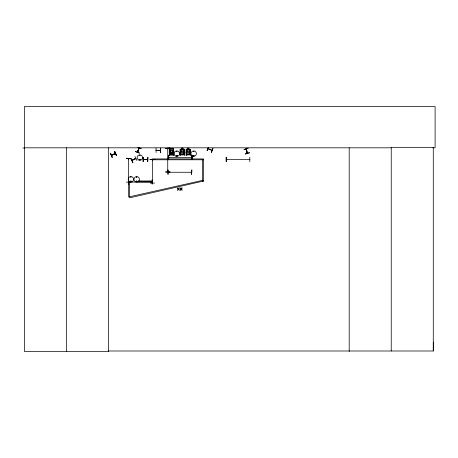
<?xml version="1.0" encoding="UTF-8"?>
<svg xmlns="http://www.w3.org/2000/svg" width="458" height="458" viewBox="0 0 458 458"><rect width="100%" height="100%" fill="white"/><g stroke="black" fill="none" stroke-linecap="round" stroke-linejoin="round"><path stroke-width="0.69" d="M169.311 152.405L169.311 149.405L169.804 148.312L173.176 148.312L173.622 149.44L173.622 152.399L173.622 149.411M432.959 147.814L435.1 147.814L435.1 106.519L24.377 106.519L24.377 351.481L108.523 351.481L108.466 351L433.274 351L433.337 342.143M137.48 152.205L138.808 148.083M138.98 148.186L137.675 152.176M128.646 158.869L128.641 158.565M152.525 159.602L152.377 160.088L152.377 159.602M152.377 183.04L152.525 182.547L152.531 183.034M152.571 182.942L152.371 182.599M167.937 148.798L167.725 148.466M130.673 177.04L131.143 177.097L130.702 176.983M130.501 181.248C131.354 182.902 131.326 179.817 130.53 181.46M131.165 181.425C130.753 180.286 130.438 182.347 131.211 181.357M136.919 177.097L136.518 176.868L136.799 177.223M139.438 159.521C140.171 161.044 140.4 158.468 139.507 159.436M136.942 181.425C136.53 180.286 136.215 182.347 136.988 181.357M140.137 159.705C139.61 158.634 139.49 160.455 140.074 159.762M176.616 151.375C177.32 150.59 176.851 152.279 176.662 151.266M177.263 155.806C176.53 154.283 176.301 156.854 177.194 155.892M193.9 151.432L193.453 151.375L193.911 151.375M193.408 155.617C193.934 156.688 194.055 154.873 193.465 155.565M194.1 155.806C193.368 154.283 193.144 156.854 194.032 155.892M137.497 152.165L139.055 148.111M167.937 171.447L167.743 171.842L167.737 148.449M132.345 160.323C130.742 160.386 137.2 157.638 135.419 158.829M135.488 158.588L132.036 160.46M135.814 158.457L135.505 158.8L135.763 158.457M135.912 158.617L132.001 160.489L132.379 160.214M111.849 155.13L111.454 155.291M114.987 153.539C117.677 153.304 104.945 157.764 115.41 153.516L111.54 155.302M138.035 151.369L138.797 148.97M137.91 151.323L138.677 148.93M138.007 147.745L140.978 148.73L138.671 147.734M136.501 176.931L136.633 177.246M136.324 181.145C136.633 182.805 137.52 180.378 136.41 181.076M208.144 147.711L207.125 150.676L208.367 147.808M207.102 150.665L208.316 147.779M212.043 150.333L208.041 148.793M212.936 148.421L211.367 152.508L212.884 148.398M173.176 148.312L169.804 148.34L169.363 149.445L169.363 152.394M183.83 153.693L184.311 152.594L183.864 153.728L180.492 153.699L180.051 152.6M190.379 152.6L189.887 153.728L186.515 153.699L186.068 152.6M143.28 159.401L143.766 159.395L143.291 159.573M147.264 159.561L147.568 159.561M168.412 157.323L168.842 157.306M226.361 159.384L226.825 159.567M249.404 159.367L249.799 159.384M156.086 150.241L156.527 150.241M246.135 149.423C246.524 147.602 247.595 154.735 247.314 152.732M247.337 152.806L247.228 153.155M147.184 159.539L147.613 159.367L143.749 159.539M152.119 182.107L151.678 182.147L152.119 181.952M168.246 172.288L168.641 172.242M191.85 157.478L191.41 157.518L191.85 157.323M191.152 172.094L191.536 172.26M156.132 150.241L160.46 150.396L156.098 150.419M246.066 149.027L246.456 150.533M173.622 152.371L173.164 152.795L169.821 152.766L169.311 152.377M184.185 150.51L184.534 150.51L184.534 155.382L184.219 154.941L180.412 154.941L180.412 155.508L180.063 155.508L180.051 149.634L181.488 149.239M180.051 149.669L180.526 149.279M187.505 149.239L186.068 149.669L186.085 155.508L186.435 155.508L186.435 154.941L190.236 154.941L190.551 155.382L190.551 150.51L190.202 150.51M167.891 148.844L167.914 148.495M139.971 155.52L139.787 155.079L139.908 155.52M111.466 155.096L115.33 153.344M172.139 152.76L172.855 152.394L172.855 150.327L172.139 149.445L170.794 149.445L170.078 150.327L170.078 152.394L170.794 152.76M191.455 157.306L191.805 157.478L168.412 157.478M208.069 148.615L212.002 150.316M130.776 158.537L132.883 162.384L130.793 158.531M134.996 156.51L136.839 160.483M114.523 151.432L116.315 155.428M244.028 149.583L248.173 148.169L244.04 149.611M249.461 152.634L245.265 153.877M245.311 154.031L249.518 152.823M246.072 149.119L247.217 153.281L246.261 149.016M246.816 151.85L247.217 153.281M168.504 157.3L168.853 157.323M168.584 172.26L168.201 172.242L191.501 172.288M152.027 182.152L128.698 182.129M160.065 150.218L160.374 150.195M143.257 157.289L143.239 161.663M147.173 159.367L143.371 159.573M165.624 148.358L170.004 148.146L165.624 148.421M168.429 159.59L168.389 155.21L168.178 158.966M168.475 157.495L168.853 157.472M226.109 157.271L226.155 161.651M126.334 158.262L130.707 158.457L126.334 158.245M152.136 159.361C143.125 159.865 163.832 159.447 150.264 159.584M168.401 159.59L168.367 155.21M226.367 159.539L226.79 159.367M249.358 159.39L249.707 159.361M249.358 159.539L249.753 159.539L226.407 159.539M249.816 161.651L249.816 157.271M167.897 169.981L167.949 174.361M170.004 171.887L165.63 171.853M165.63 172.076L170.004 172.048M191.547 172.242L191.198 172.271M128.435 179.845L128.669 184.219M152.108 179.839L152.165 184.219M130.713 181.958L126.334 182.147M151.678 181.958L152.027 181.935M154.644 183.023L150.264 183.114M22.9 147.986L24.377 147.98M24.377 147.814L391.235 147.814M160.706 148.129L160.523 152.508M182.925 149.239L184.356 149.663L184.356 152.629M188.942 149.239L190.379 149.663L190.379 152.629M184.311 149.68L183.83 149.279L180.509 149.239M156.178 150.419L160.466 150.442M169.678 150.602L169.328 150.602L169.328 155.68L169.678 155.68L169.678 155.113L173.479 155.113L173.794 155.554L173.794 150.682L173.445 150.682M156.086 152.508L156.023 148.129M160.46 152.508L160.684 148.129M172.139 153.836L170.794 153.836L170.794 152.732M170.748 153.871L172.185 153.899L172.139 152.732M180.412 154.438L184.185 154.426M190.202 154.426L186.435 154.501L186.435 149.457L186.704 154.438M169.678 154.609L169.947 149.629L169.678 154.672L173.445 154.672L173.176 149.623L173.445 154.598M203.489 159.779L152.13 159.779L152.13 158.926L203.489 158.926L203.489 181.311L202.642 181.311L202.642 159.779M138.362 180.967L152.256 180.967L152.256 181.82L137.663 181.82M176.931 155.405C175.924 156.052 177.607 155.88 177.04 155.508M138.66 147.757L141.047 148.518M138.018 147.716L140.995 148.673M246.204 149.497L246.049 149.131M128.595 158.474L128.624 158.943L128.612 158.531M167.725 171.784L167.737 171.401M152.554 159.693L152.531 160.042M152.359 182.977L152.377 159.647M130.942 158.462L132.837 162.407M114.723 151.34L116.515 155.336M110.475 153.247L112.267 157.243M186.114 152.594L186.549 153.659M173.141 148.346L173.571 149.445M143.039 157.289L143.073 161.668M226.286 157.271L226.315 161.651M192.057 155.21L192.102 158.96M191.896 155.21L191.891 159.59L191.833 155.21M168.08 169.981L168.109 174.355M128.446 158.915L128.446 158.52L128.446 181.86M433.274 351L433.274 147.339L391.235 147.339L391.235 351M349.191 147.814L349.191 351.481M190.202 154.501L190.202 149.451L189.933 154.426M189.87 149.239L186.526 149.239M184.185 154.501L184.185 149.451L183.916 154.426M182.925 149.274L182.925 148.134L181.488 148.134L181.534 149.308L180.818 149.68L180.818 151.741L181.534 152.623L182.874 152.623L183.595 151.741L183.595 149.68L182.874 149.308L182.874 148.174M180.687 154.438L180.412 149.457L180.412 154.501M170.748 152.766L170.748 153.899M108.46 147.814L108.46 351.481M66.421 147.814L66.421 351.481M135.471 151.564L139.564 153.132L135.459 151.592M179.009 187.952L178.448 188.862L177.544 187.952L178.259 189.108L177.521 190.265L178.425 189.343L179.341 190.265L178.62 189.097L179.341 187.952L179.009 187.952M181.849 187.952L181.288 188.862L180.383 187.952L181.099 189.108L180.36 190.265L181.271 189.343L182.187 190.265L181.46 189.097L182.181 187.952L181.849 187.952M189.612 151.741L188.891 152.623L187.551 152.623L186.835 151.741L186.835 149.68L187.551 149.308L187.505 148.134L188.942 148.134L188.891 149.308L189.612 149.68L189.612 151.741M147.659 159.516L143.291 159.539L147.602 159.481M110.527 153.224L112.101 157.317L110.527 153.224M202.865 180.315L128.669 196.98L128.669 182.393L129.522 182.393L129.711 197.81L203.054 181.145L202.865 180.315M147.877 157.249L147.734 161.628L147.877 157.249M191.822 169.975L191.604 174.355L191.822 169.975M182.633 148.386L181.774 148.386L181.774 148.758L182.633 148.758L182.633 148.386M188.656 148.386L187.791 148.386L187.791 148.758L188.656 148.758L188.656 148.386M182.874 149.68L181.534 149.68L181.534 151.741L182.874 151.741L182.874 149.68M188.891 149.68L187.551 149.68L187.551 151.741L188.891 151.741L188.891 149.68M172.139 150.327L170.794 150.327L170.794 152.394L172.139 152.394L172.139 150.327M171.899 153.31L171.034 153.31L171.034 153.682L171.899 153.682L171.899 153.31M116.372 155.399L114.58 151.409L116.343 155.417M192.326 156.018A2.737 2.737 0 0 0 196.43 153.648A2.737 2.737 0 0 0 192.326 151.277A2.737 2.737 0 0 0 192.326 156.018M175.488 156.006A2.725 2.725 0 0 0 179.576 153.648A2.725 2.725 0 0 0 175.488 151.289A2.725 2.725 0 0 0 175.488 156.006M138.493 159.934A2.714 2.714 0 0 0 142.564 157.586A2.714 2.714 0 0 0 138.493 155.233A2.714 2.714 0 0 0 138.493 159.934M135.322 181.671A2.731 2.731 0 0 0 139.421 179.307A2.731 2.731 0 0 0 135.322 176.943A2.731 2.731 0 0 0 135.322 181.671M129.545 181.671A2.731 2.731 0 0 0 133.644 179.307A2.731 2.731 0 0 0 129.545 176.943A2.731 2.731 0 0 0 129.545 181.671"/></g></svg>
